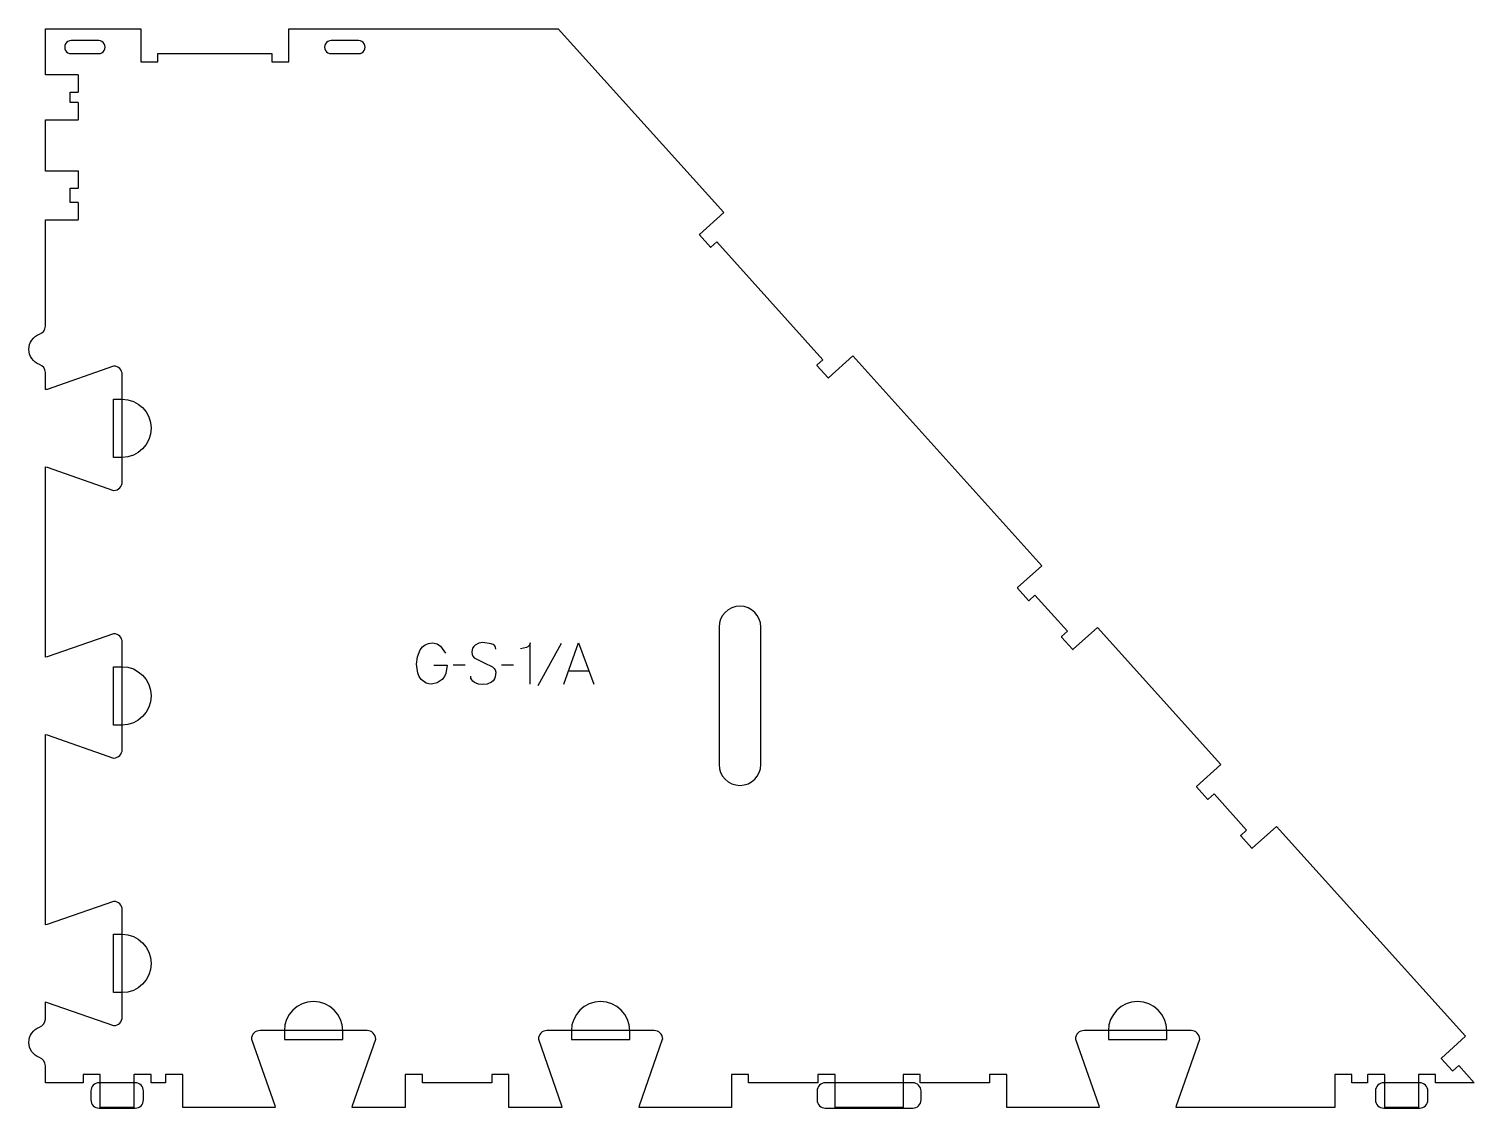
# Model space of a CAD drawing. Header units: millimetres. Extents: x -407 to 645, y -339 to 447.
import ezdxf

# ---------------------------------------------------------------- set-up
doc = ezdxf.new("R2010")
doc.units = ezdxf.units.MM
for name, color, linetype, true_color in [('1_ANYTOOL_1MMDEEP_LABELS_S', 2, 'Continuous', 0xffff00), ('3_ANYTOOL_CUTTHROUGH_INSID', 4, 'Continuous', 0x00ffff), ('4_ANYTOOL_CUTTHROUGH_OUTSI', 5, 'Continuous', 0x0000ff), ('5_ANYTOOL_HALF_MILL_9MM_IN', 3, 'Continuous', 0x00ff00)]:
    doc.layers.add(name, color=color, linetype=linetype, true_color=true_color)

msp = doc.modelspace()

# ---------------------------------------------------------------- linework, layer by layer
at = {"layer": '1_ANYTOOL_1MMDEEP_LABELS_S'}
for p, q in [((-19.3, -0.5), (-36.4, -31.2)), ((-89.2, -16.1), (-97.9, -16.2)), ((-54.1, -16.1), (-62.9, -16.2)), ((-14.1, -20.4), (0.8, -20.4))]:
    msp.add_line(p, q, dxfattribs=at)
for points in [[(-112, -16.2), (-102.3, -16.2), (-103.3, -22.2), (-104.4, -24.5), (-106, -26.5), (-109.7, -29.1), (-113.7, -30), (-115.7, -29.8), (-117.6, -29.2), (-121.3, -26.5), (-122.8, -24.5), (-123.8, -22), (-124.7, -15.5), (-124, -10.2), (-122, -5.1), (-120.4, -2.8), (-118.4, -1.3), (-115.9, -0.3), (-113, 0), (-109.7, -0.6), (-107.2, -2.3), (-103.5, -7.4)], [(-66.9, -4.6), (-67.1, -3.2), (-67.7, -2.1), (-68.8, -1.2), (-70.2, -0.6), (-76.3, 0.3), (-79.3, -0.1), (-81.9, -1.5), (-83, -2.5), (-83.8, -3.7), (-84.2, -5.1), (-84.4, -6.7), (-84.2, -8.3), (-83.7, -9.7), (-82.8, -10.8), (-75.4, -14.6), (-69.4, -17.5), (-68.2, -18.5), (-67.4, -19.7), (-67, -21.2), (-67.3, -24.7), (-67.9, -26.2), (-68.8, -27.5), (-70.1, -28.5), (-73.1, -29.9), (-76.3, -30.3), (-79.5, -30), (-82.4, -28.8), (-83.6, -27.9), (-84.4, -26.8), (-85, -25.6), (-85.1, -24.1)], [(-42, -30), (-42, 0), (-42.2, -1.1), (-42.8, -2), (-43.6, -2.8), (-44.6, -3.4), (-49, -4.3)], [(-17.5, -30), (-6.7, 0), (4.4, -30)]]:
    msp.add_lwpolyline(points, dxfattribs=at)
at = {"layer": '3_ANYTOOL_CUTTHROUGH_INSID'}
for points in [[(-356.1, 438.7), (-376.1, 438.7, 1.000001), (-376.1, 429.2), (-356.1, 429.2, 1.000001)], [(-166.8, 438.7), (-186.8, 438.7, 1.000001), (-186.8, 429.2), (-166.8, 429.2, 1.000001)], [(95.6, 11.5), (95.6, -88.5, 1), (126.1, -88.5), (126.1, 11.5, 1)]]:
    msp.add_lwpolyline(points, format="xyb", close=True, dxfattribs=at)
at = {"layer": '4_ANYTOOL_CUTTHROUGH_OUTSI'}
msp.add_lwpolyline([(428.5, -338.3), (428.7, -336.9), (445.6, -288.6), (445.6, -288.5, 0.414214), (439.4, -282.3), (361.4, -282.3, 0.414214), (355.1, -288.5), (355.2, -288.6), (372.1, -336.9), (372.3, -338.3), (305.1, -338.3), (305.1, -314.5, 0.414214), (304.9, -314.3), (292.9, -314.3, 0.414214), (292.6, -314.5), (292.6, -320.3), (242.1, -320.3), (242.1, -314.5, 0.414214), (241.9, -314.3), (229.9, -314.3, 0.414214), (229.6, -314.5), (229.6, -338.3), (180.1, -338.3), (180.1, -314.5, 0.414214), (179.9, -314.3), (167.9, -314.3, 0.414214), (167.6, -314.5), (167.6, -320.3), (117.1, -320.3), (117.1, -314.5, 0.414214), (116.9, -314.3), (104.9, -314.3, 0.414214), (104.6, -314.5), (104.6, -338.3), (37.4, -338.3), (37.6, -336.9), (54.5, -288.6), (54.6, -288.5, 0.414214), (48.3, -282.3), (-29.7, -282.3, 0.414214), (-35.9, -288.5), (-35.9, -288.6), (-19, -336.9), (-18.8, -338.3), (-57.4, -338.3), (-57.4, -314.5, 0.414214), (-57.6, -314.3), (-69.6, -314.3, 0.414214), (-69.9, -314.5), (-69.9, -320.3), (-120.4, -320.3), (-120.4, -314.5, 0.414214), (-120.6, -314.3), (-132.6, -314.3, 0.414214), (-132.9, -314.5), (-132.9, -338.3), (-171.5, -338.3), (-171.3, -336.9), (-154.4, -288.6), (-154.4, -288.5, 0.414214), (-160.6, -282.3), (-238.6, -282.3, 0.414214), (-244.9, -288.5), (-244.8, -288.6), (-227.9, -336.9), (-227.7, -338.3), (-272.1, -338.3), (-294.9, -338.3), (-294.9, -314.5, 0.414214), (-295.1, -314.3), (-307.1, -314.3, 0.414214), (-307.4, -314.5), (-307.4, -320.3), (-317.9, -320.3), (-317.9, -314.5, 0.414214), (-318.1, -314.3), (-330.1, -314.3, 0.414214), (-330.4, -314.5), (-330.4, -338.3), (-354.9, -338.3), (-354.9, -314.5, 0.414214), (-355.1, -314.3), (-367.1, -314.3, 0.414214), (-367.4, -314.5), (-367.4, -320.3), (-394.9, -320.3), (-394.9, -307.9, 0.317837), (-399.1, -302, -0.707107), (-399.1, -279.8, 0.317837), (-394.9, -273.9), (-394.9, -261.5), (-393.5, -261.8), (-345.2, -278.7), (-345.1, -278.7, 0.414214), (-338.9, -272.4), (-338.9, -194.4, 0.414214), (-345.1, -188.2), (-345.2, -188.2), (-393.5, -205.1), (-394.9, -205.3), (-394.9, -66.6), (-393.5, -66.9), (-345.2, -83.8), (-345.1, -83.8, 0.414214), (-338.9, -77.5), (-338.9, 0.5, 0.414214), (-345.1, 6.7), (-345.2, 6.7), (-393.5, -10.2), (-394.9, -10.4), (-394.9, 128.3), (-393.5, 128), (-345.2, 111.1), (-345.1, 111.1, 0.414214), (-338.9, 117.4), (-338.9, 195.4, 0.414214), (-345.1, 201.6), (-345.2, 201.6), (-393.5, 184.7), (-394.9, 184.5), (-394.9, 196.9, 0.317837), (-399.1, 202.8, -0.707107), (-399.1, 224.9, 0.317837), (-394.9, 230.8), (-394.9, 308.2), (-371.1, 308.2, 0.414214), (-370.9, 308.5), (-370.9, 320.5, 0.414214), (-371.1, 320.7), (-376.9, 320.7), (-376.9, 331.2), (-371.1, 331.2, 0.414214), (-370.9, 331.5), (-370.9, 343.5, 0.414214), (-371.1, 343.7), (-394.9, 343.7), (-394.9, 381.1), (-371.1, 381.1, 0.414214), (-370.9, 381.4), (-370.9, 393.4, 0.414214), (-371.1, 393.6), (-376.9, 393.6), (-376.9, 401.2), (-371.1, 401.2, 0.414214), (-370.9, 401.5), (-370.9, 413.5, 0.414214), (-371.1, 413.7), (-394.9, 413.7), (-394.9, 447.2), (-325.4, 447.2), (-325.4, 423.5, 0.414214), (-325.2, 423.2), (-313.2, 423.2, 0.414214), (-312.9, 423.5), (-312.9, 429.2), (-230.1, 429.2), (-230.1, 423.5, 0.414214), (-229.8, 423.2), (-217.8, 423.2, 0.414214), (-217.6, 423.5), (-217.6, 447.2), (-21.4, 447.2), (99, 313.5), (81.3, 297.6, 0.414214), (81.3, 297.3), (89.3, 288.3, 0.414214), (89.7, 288.3), (94, 292.2), (171.2, 206.3), (167, 202.5, 0.414214), (166.9, 202.1), (175, 193.2, 0.414214), (175.3, 193.2), (193, 209.1), (330.6, 56.2), (313, 40.3, 0.414214), (313, 40), (321, 31, 0.414214), (321.4, 31), (325.6, 34.9), (349.4, 8.5), (345.1, 4.6, 0.414214), (345.1, 4.3), (353.1, -4.6, 0.414214), (353.5, -4.6), (371.1, 11.2), (461.1, -88.6), (443.4, -104.5, 0.414214), (443.4, -104.9), (451.4, -113.8, 0.414214), (451.8, -113.8), (456.1, -110), (479.8, -136.4), (475.5, -140.2, 0.414214), (475.5, -140.6), (483.5, -149.5, 0.414214), (483.9, -149.5), (501.5, -133.6), (639.2, -286.5), (621.6, -302.4, 0.414214), (621.5, -302.7), (629.6, -311.7, 0.414214), (629.9, -311.7), (634.2, -307.8), (645.4, -320.3), (617.4, -320.3), (617.4, -314.5, 0.414214), (617.2, -314.3), (605.2, -314.3, 0.414214), (604.9, -314.5), (604.9, -338.3), (580.4, -338.3), (580.4, -314.5, 0.414212), (580.2, -314.3), (568.2, -314.3, 0.414215), (567.9, -314.5), (567.9, -320.3), (556.4, -320.3), (556.4, -314.5, 0.414214), (556.1, -314.3), (544.1, -314.3, 0.414214), (543.9, -314.5), (543.9, -338.3)], format="xyb", close=True, dxfattribs=at)
at = {"layer": '5_ANYTOOL_HALF_MILL_9MM_IN'}
for points in [[(-339.1, 177.6, -1), (-339.1, 135.1), (-345.4, 135.1), (-345.4, 177.6)], [(-339.1, -17.3, -1), (-339.1, -59.8), (-345.4, -59.8), (-345.4, -17.3)], [(-339.1, -212.2, -1), (-339.1, -254.7), (-345.4, -254.7), (-345.4, -212.2)], [(-178.4, -282.5, 1), (-220.9, -282.5), (-220.9, -288.8), (-178.4, -288.8)], [(30.6, -282.5, 1), (-11.9, -282.5), (-11.9, -288.8), (30.6, -288.8)], [(421.6, -282.5, 1), (379.1, -282.5), (379.1, -288.8), (421.6, -288.8)], [(-355.8, -320.3, 0.414214), (-361.8, -326.3), (-361.8, -332.8, 0.414214), (-355.8, -338.8), (-329.5, -338.8, 0.414214), (-323.5, -332.8), (-323.5, -326.3, 0.414214), (-329.5, -320.3)], [(173, -320.3, 0.414214), (167, -326.3), (167, -332.8, 0.414214), (173, -338.8), (236.7, -338.8, 0.414214), (242.7, -332.8), (242.7, -326.3, 0.414214), (236.7, -320.3)], [(579.6, -320.3, 0.414214), (573.6, -326.3), (573.6, -332.8, 0.414214), (579.6, -338.8), (605.8, -338.8, 0.414214), (611.8, -332.8), (611.8, -326.3, 0.414214), (605.8, -320.3)]]:
    msp.add_lwpolyline(points, format="xyb", close=True, dxfattribs=at)

doc.saveas('drawing.dxf')
